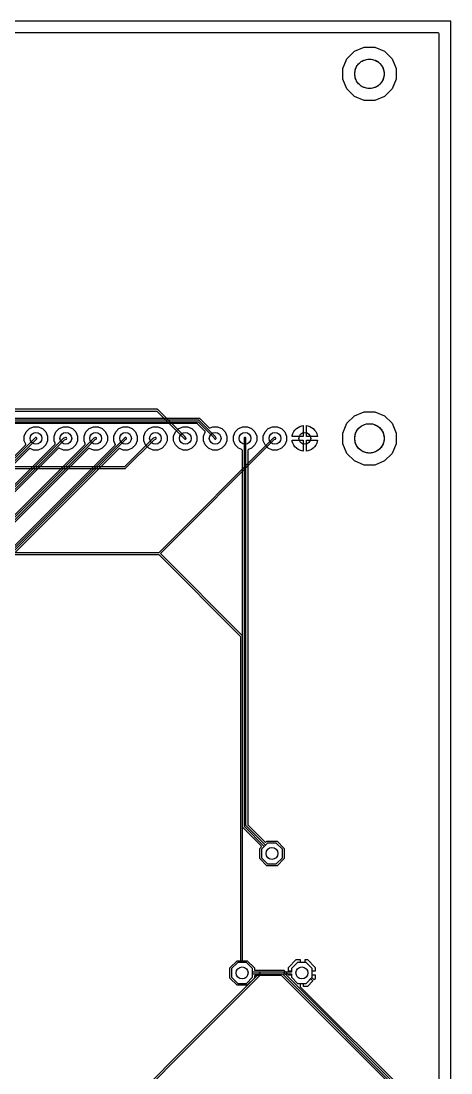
# Model space of a CAD drawing. Header units: millimetres. Extents: x -10 to 160, y 0 to 134.
# Drawn here: x 123.4 to 160, y 44.8 to 134.3 of the extents above; entities that cross this region are included whole.
import ezdxf

# ---------------------------------------------------------------- set-up
doc = ezdxf.new("R2010")
doc.units = ezdxf.units.MM

msp = doc.modelspace()

# ---------------------------------------------------------------- linework, layer by layer
at = {"layer": '16_copper'}
for points in [[(77.146, 101.117), (134.995, 101.117), (137.257, 98.855), (137.354, 98.749), (137.37, 98.735, 0.866043), (137.466, 98.851), (137.369, 98.959), (137.367, 98.96), (137.366, 98.961), (135.08, 101.247), (135.073, 101.253), (135.067, 101.258, 0.087651), (135.042, 101.268), (135.035, 101.269), (135.026, 101.27), (77.114, 101.27)], [(73.711, 88.925), (135.147, 88.925), (142.113, 81.96), (142.113, 54.229), (141.872, 54.229), (141.351, 53.708), (141.351, 52.972), (141.872, 52.451), (142.608, 52.451), (143.129, 52.972), (143.129, 53.708), (142.608, 54.229), (142.265, 54.229), (142.265, 81.991), (142.264, 82), (142.264, 82.008, 0.087654), (142.253, 82.033), (142.248, 82.038), (142.243, 82.045), (135.287, 89.002), (144.977, 98.692), (145.062, 98.731), (145.08, 98.743, 0.866045), (144.998, 98.869), (144.901, 98.824), (144.898, 98.823), (144.895, 98.822), (144.888, 98.817), (144.882, 98.813, 0.01711), (144.879, 98.809), (135.147, 89.078), (73.687, 89.078)], [(77.908, 96.241), (132.283, 96.241), (132.292, 96.242), (132.3, 96.242, 0.087654), (132.325, 96.253), (132.33, 96.258), (132.337, 96.263), (134.762, 98.688), (134.892, 98.727), (134.912, 98.736, 0.866062), (134.848, 98.873), (134.7, 98.828), (134.692, 98.825), (134.684, 98.822, 0.017404), (134.68, 98.819), (134.674, 98.814), (134.668, 98.809), (132.252, 96.393), (77.876, 96.393)], [(111.001, 20.368), (143.897, 53.264), (146.431, 53.264), (146.431, 52.972), (146.952, 52.451), (147.688, 52.451), (148.209, 52.972), (148.209, 53.708), (147.688, 54.229), (146.952, 54.229), (146.431, 53.708), (146.431, 53.416), (143.866, 53.416), (143.857, 53.415), (143.849, 53.414, 0.087654), (143.824, 53.404), (143.819, 53.399), (143.812, 53.394), (110.916, 20.498)]]:
    msp.add_lwpolyline(points, format="xyb", dxfattribs=at)
msp.add_lwpolyline([(145.669, 63.132), (145.669, 63.868), (145.148, 64.389), (144.412, 64.389), (143.891, 63.868), (143.891, 63.132), (144.412, 62.611), (145.148, 62.611)], close=True, dxfattribs=at)
at = {"layer": '1_copper'}
for points in [[(158.913, 1.017, 0.392588), (158.984, 1.092), (158.984, 133.198), (158.983, 133.203, 0.392588), (158.908, 133.274), (-9.068, 133.274), (-9.073, 133.273, 0.392588), (-9.144, 133.198), (-9.144, 1.092), (-9.143, 1.087, 0.392588), (-9.068, 1.016), (158.908, 1.016)], [(144.349, 62.459), (143.739, 63.069), (143.739, 63.931), (143.853, 64.046), (143.857, 64.051, 0.39257), (143.853, 64.154), (142.265, 65.742), (142.265, 97.77), (142.265, 97.772), (142.265, 97.773, 0.218346), (142.236, 97.83), (142.227, 97.835), (142.221, 97.839, 0.00789), (142.218, 97.84), (141.929, 97.96), (141.65, 98.239), (141.499, 98.603), (141.499, 98.997), (141.65, 99.361), (141.929, 99.64), (142.293, 99.791), (142.687, 99.791), (143.051, 99.64), (143.33, 99.361), (143.481, 98.997), (143.481, 98.603), (143.33, 98.239), (143.051, 97.96), (142.77, 97.844), (142.768, 97.843), (142.767, 97.842, 0.21835), (142.725, 97.794), (142.724, 97.783), (142.723, 97.776, 0.007886), (142.723, 97.773), (142.723, 65.963), (142.724, 65.955), (142.724, 65.946, 0.087654), (142.735, 65.922), (142.74, 65.916), (142.745, 65.909), (144.177, 64.477), (144.181, 64.474, 0.392527), (144.285, 64.477), (144.349, 64.541), (145.211, 64.541), (145.821, 63.931), (145.821, 63.069), (145.211, 62.459)], [(73.147, 39.986, 0.357805), (73.711, 40.608), (73.711, 40.615), (74.219, 40.615), (74.227, 40.616), (74.236, 40.616, 0.087654), (74.26, 40.627), (74.266, 40.632), (74.273, 40.637), (132.336, 98.701), (132.383, 98.745), (132.396, 98.762, 0.752228), (132.294, 98.867), (132.277, 98.855, 0.183633), (132.229, 98.809), (74.187, 40.767), (73.698, 40.767), (73.692, 40.801, 0.330356), (73.083, 41.3), (71.697, 41.3), (71.633, 41.294, 0.906346), (71.697, 39.98), (73.083, 39.98)], [(73.147, 47.606, 0.357805), (73.711, 48.228), (73.711, 48.235), (74.219, 48.235), (74.227, 48.236), (74.236, 48.236, 0.087654), (74.26, 48.247), (74.266, 48.252), (74.273, 48.257), (124.716, 98.701), (124.763, 98.745), (124.776, 98.762, 0.752228), (124.674, 98.867), (124.657, 98.855, 0.183633), (124.609, 98.809), (74.187, 48.387), (73.698, 48.387), (73.692, 48.421, 0.330356), (73.083, 48.92), (71.697, 48.92), (71.633, 48.914, 0.906346), (71.697, 47.6), (73.083, 47.6)], [(145.669, 63.132), (145.669, 63.868), (145.148, 64.389), (144.412, 64.389), (144.231, 64.208), (142.57, 65.868), (142.57, 98.755), (142.57, 98.758), (142.57, 98.762), (142.566, 98.807), (142.561, 98.828), (142.55, 98.847, 0.548401), (142.422, 98.835), (142.415, 98.814), (142.414, 98.793), (142.418, 98.752), (142.418, 65.837), (142.419, 65.828), (142.42, 65.82, 0.087654), (142.43, 65.795), (142.435, 65.79), (142.44, 65.783), (144.123, 64.1), (143.891, 63.868), (143.891, 63.132), (144.412, 62.611), (145.148, 62.611)]]:
    msp.add_lwpolyline(points, format="xyb", close=True, dxfattribs=at)
for points in [[(152.619, 127.534), (151.786, 127.879), (151.149, 128.516), (150.804, 129.349), (150.804, 130.251), (151.149, 131.084), (151.786, 131.721), (152.619, 132.066), (153.521, 132.066), (154.354, 131.721), (154.991, 131.084), (155.336, 130.251), (155.336, 129.349), (154.991, 128.516), (154.354, 127.879), (153.521, 127.534)], [(152.619, 96.534), (151.786, 96.879), (151.149, 97.516), (150.804, 98.349), (150.804, 99.251), (151.149, 100.084), (151.786, 100.721), (152.619, 101.066), (153.521, 101.066), (154.354, 100.721), (154.991, 100.084), (155.336, 99.251), (155.336, 98.349), (154.991, 97.516), (154.354, 96.879), (153.521, 96.534)], [(134.673, 97.809), (134.309, 97.96), (134.03, 98.239), (133.879, 98.603), (133.879, 98.997), (134.03, 99.361), (134.309, 99.64), (134.673, 99.791), (135.067, 99.791), (135.431, 99.64), (135.71, 99.361), (135.861, 98.997), (135.861, 98.603), (135.71, 98.239), (135.431, 97.96), (135.067, 97.809)], [(137.213, 97.809), (136.849, 97.96), (136.57, 98.239), (136.419, 98.603), (136.419, 98.997), (136.57, 99.361), (136.849, 99.64), (137.213, 99.791), (137.607, 99.791), (137.971, 99.64), (138.25, 99.361), (138.401, 98.997), (138.401, 98.603), (138.25, 98.239), (137.971, 97.96), (137.607, 97.809)], [(144.833, 97.809), (144.469, 97.96), (144.19, 98.239), (144.039, 98.603), (144.039, 98.997), (144.19, 99.361), (144.469, 99.64), (144.833, 99.791), (145.227, 99.791), (145.591, 99.64), (145.87, 99.361), (146.021, 98.997), (146.021, 98.603), (145.87, 98.239), (145.591, 97.96), (145.227, 97.809)], [(146.488, 98.952), (146.505, 99.056), (146.558, 99.219), (146.636, 99.372), (146.737, 99.512), (146.858, 99.633), (146.998, 99.734), (147.151, 99.812), (147.314, 99.865), (147.418, 99.882), (147.418, 98.952)], [(147.722, 98.952), (147.722, 99.882), (147.826, 99.865), (147.989, 99.812), (148.142, 99.734), (148.282, 99.633), (148.403, 99.512), (148.504, 99.372), (148.582, 99.219), (148.635, 99.056), (148.652, 98.952)], [(147.314, 97.735), (147.151, 97.788), (146.998, 97.866), (146.858, 97.967), (146.737, 98.088), (146.636, 98.228), (146.558, 98.381), (146.505, 98.544), (146.488, 98.648), (147.418, 98.648), (147.418, 97.718)], [(147.722, 98.648), (148.652, 98.648), (148.635, 98.544), (148.582, 98.381), (148.504, 98.228), (148.403, 98.088), (148.282, 97.967), (148.142, 97.866), (147.989, 97.788), (147.826, 97.735), (147.722, 97.718)], [(146.177, 53.492), (146.177, 53.813), (146.847, 54.483), (147.168, 54.483), (147.168, 54.229), (146.952, 54.229), (146.431, 53.708), (146.431, 53.492)], [(148.209, 53.492), (148.209, 53.708), (147.688, 54.229), (147.599, 54.229), (147.599, 54.483), (147.793, 54.483), (148.463, 53.813), (148.463, 53.492)], [(147.472, 52.197), (147.472, 52.451), (147.688, 52.451), (148.073, 52.835), (148.252, 52.656), (147.793, 52.197)], [(148.18, 52.943), (148.209, 52.972), (148.209, 53.188), (148.463, 53.188), (148.463, 52.867), (148.36, 52.763)]]:
    msp.add_lwpolyline(points, close=True, dxfattribs=at)
for points in [[(108.871, 100.508), (138.626, 100.508), (139.427, 99.707), (139.429, 99.706), (139.43, 99.704, 0.218345), (139.49, 99.685), (139.501, 99.688), (139.508, 99.689, 0.007884), (139.51, 99.69), (139.753, 99.791), (140.147, 99.791), (140.511, 99.64), (140.79, 99.361), (140.941, 98.997), (140.941, 98.603), (140.79, 98.239), (140.511, 97.96), (140.147, 97.809), (139.753, 97.809), (139.389, 97.96), (139.11, 98.239), (138.959, 98.603), (138.959, 98.997), (139.095, 99.326), (139.096, 99.327), (139.097, 99.329, 0.218355), (139.092, 99.392), (139.085, 99.4), (139.081, 99.407, 0.007882), (139.079, 99.409), (138.459, 100.028), (138.452, 100.033), (138.446, 100.039, 0.087651), (138.421, 100.049), (138.414, 100.049), (138.405, 100.051), (116.407, 100.051)], [(108.998, 100.203), (138.5, 100.203), (139.839, 98.864), (139.88, 98.77), (139.892, 98.751, 0.866045), (140.02, 98.83), (139.973, 98.938), (139.971, 98.941), (139.97, 98.945), (139.965, 98.951), (139.962, 98.957, 0.022122), (139.957, 98.961), (138.585, 100.333), (138.579, 100.338), (138.572, 100.344, 0.087651), (138.548, 100.354), (138.54, 100.354), (138.532, 100.355), (108.966, 100.355)], [(73.994, 45.971), (126.331, 98.308), (126.332, 98.309), (126.333, 98.31, 0.218345), (126.353, 98.37), (126.35, 98.381), (126.348, 98.388, 0.007894), (126.347, 98.391), (126.259, 98.603), (126.259, 98.997), (126.41, 99.361), (126.689, 99.64), (127.053, 99.791), (127.447, 99.791), (127.811, 99.64), (128.09, 99.361), (128.241, 98.997), (128.241, 98.603), (128.09, 98.239), (127.811, 97.96), (127.447, 97.809), (127.053, 97.809), (126.694, 97.958), (126.693, 97.958), (126.691, 97.959, 0.218355), (126.628, 97.954), (126.619, 97.948), (126.613, 97.943, 0.007882), (126.611, 97.941), (74.317, 45.648)], [(74.146, 40.942), (131.441, 98.236), (131.442, 98.237), (131.443, 98.238, 0.218345), (131.462, 98.299), (131.46, 98.309), (131.458, 98.317, 0.007884), (131.457, 98.319), (131.339, 98.603), (131.339, 98.997), (131.49, 99.361), (131.769, 99.64), (132.133, 99.791), (132.527, 99.791), (132.891, 99.64), (133.17, 99.361), (133.321, 98.997), (133.321, 98.603), (133.17, 98.239), (132.891, 97.96), (132.527, 97.809), (132.133, 97.809), (131.846, 97.928), (131.844, 97.929), (131.843, 97.929, 0.218355), (131.78, 97.924), (131.771, 97.918), (131.765, 97.913, 0.007882), (131.763, 97.912), (74.313, 40.462)], [(74.146, 43.533), (128.886, 98.272), (128.887, 98.273), (128.888, 98.274, 0.218345), (128.907, 98.335), (128.905, 98.345), (128.903, 98.353, 0.007884), (128.902, 98.355), (128.799, 98.603), (128.799, 98.997), (128.95, 99.361), (129.229, 99.64), (129.593, 99.791), (129.987, 99.791), (130.351, 99.64), (130.63, 99.361), (130.781, 98.997), (130.781, 98.603), (130.63, 98.239), (130.351, 97.96), (129.987, 97.809), (129.593, 97.809), (129.27, 97.943), (129.269, 97.944), (129.267, 97.944, 0.218355), (129.204, 97.939), (129.195, 97.933), (129.189, 97.928, 0.007882), (129.187, 97.927), (74.313, 43.053)], [(74.146, 48.562), (123.821, 98.236), (123.822, 98.237), (123.823, 98.238, 0.218356), (123.842, 98.299), (123.84, 98.309), (123.838, 98.317, 0.007894), (123.837, 98.319), (123.719, 98.603), (123.719, 98.997), (123.87, 99.361), (124.149, 99.64), (124.513, 99.791), (124.907, 99.791), (125.271, 99.64), (125.55, 99.361), (125.701, 98.997), (125.701, 98.603), (125.55, 98.239), (125.271, 97.96), (124.907, 97.809), (124.513, 97.809), (124.226, 97.928), (124.224, 97.929), (124.223, 97.929, 0.218355), (124.16, 97.924), (124.151, 97.918), (124.145, 97.913, 0.007882), (124.143, 97.912), (74.313, 48.082)], [(74.12, 45.666), (127.142, 98.688), (127.272, 98.727), (127.292, 98.736, 0.866062), (127.228, 98.873), (127.08, 98.828), (127.072, 98.825), (127.064, 98.822, 0.017404), (127.06, 98.819), (127.054, 98.814), (127.048, 98.809), (74.035, 45.796)], [(74.273, 43.228), (129.737, 98.692), (129.822, 98.731), (129.84, 98.743, 0.866045), (129.758, 98.869), (129.661, 98.824), (129.658, 98.823), (129.655, 98.822), (129.648, 98.817), (129.642, 98.813, 0.01711), (129.639, 98.809), (74.187, 43.358)], [(155.769, 42.942), (145.622, 53.089), (145.615, 53.094), (145.609, 53.1, 0.087651), (145.584, 53.11), (145.577, 53.11), (145.568, 53.111), (143.358, 53.111), (143.352, 53.111, 0.392588), (143.281, 53.035), (143.281, 52.909), (142.671, 52.299), (141.809, 52.299), (141.199, 52.909), (141.199, 53.771), (141.809, 54.381), (142.671, 54.381), (143.281, 53.771), (143.281, 53.645), (143.282, 53.639, 0.392588), (143.358, 53.569), (145.789, 53.569), (146.148, 53.21), (146.155, 53.205), (146.161, 53.199, 0.087651), (146.186, 53.189), (146.193, 53.189), (146.202, 53.188), (146.431, 53.188), (146.431, 52.972), (146.952, 52.451), (147.168, 52.451), (147.168, 52.222), (147.168, 52.216), (147.168, 52.211), (147.169, 52.209), (147.169, 52.205, 0.01577), (147.171, 52.2), (147.174, 52.194), (147.175, 52.19), (147.176, 52.189), (147.177, 52.184, 0.015774), (147.18, 52.18), (147.185, 52.175), (147.186, 52.173), (147.187, 52.172), (147.187, 52.172), (147.19, 52.168), (156.523, 42.835)], [(156.51, 42.632), (145.748, 53.394), (145.741, 53.399), (145.735, 53.404, 0.087651), (145.71, 53.414), (145.703, 53.415), (145.694, 53.416), (143.129, 53.416), (143.129, 53.708), (142.608, 54.229), (141.872, 54.229), (141.351, 53.708), (141.351, 52.972), (141.872, 52.451), (142.608, 52.451), (143.129, 52.972), (143.129, 53.264), (145.663, 53.264), (156.51, 42.417)]]:
    msp.add_lwpolyline(points, format="xyb", dxfattribs=at)
at = {"layer": 'drills_NPTH'}
for centre in [(153.07, 129.8), (153.07, 98.8)]:
    msp.add_circle(centre, 1.25, dxfattribs=at)
at = {"layer": 'drills_PTH'}
for centre, radius in [((124.71, 98.8), 0.5), ((127.25, 98.8), 0.5), ((129.79, 98.8), 0.5), ((132.33, 98.8), 0.5), ((134.87, 98.8), 0.5), ((137.41, 98.8), 0.5), ((139.95, 98.8), 0.5), ((142.49, 98.8), 0.5), ((145.03, 98.8), 0.5), ((147.57, 98.8), 0.5), ((144.78, 63.5), 0.508), ((142.24, 53.34), 0.508), ((147.32, 53.34), 0.508)]:
    msp.add_circle(centre, radius, dxfattribs=at)
at = {"layer": 'holes'}
for points in [[(151.82, 129.849), (151.828, 129.947), (151.843, 130.044), (151.866, 130.14), (151.896, 130.233), (151.934, 130.324), (151.979, 130.411), (152.03, 130.495), (152.088, 130.574), (152.151, 130.649), (152.221, 130.719), (152.296, 130.782), (152.375, 130.84), (152.459, 130.891), (152.546, 130.936), (152.637, 130.974), (152.73, 131.004), (152.826, 131.027), (152.923, 131.042), (153.021, 131.05), (153.119, 131.05), (153.217, 131.042), (153.314, 131.027), (153.41, 131.004), (153.503, 130.974), (153.594, 130.936), (153.681, 130.891), (153.765, 130.84), (153.844, 130.782), (153.919, 130.719), (153.989, 130.649), (154.052, 130.574), (154.11, 130.495), (154.161, 130.411), (154.206, 130.324), (154.244, 130.233), (154.274, 130.14), (154.297, 130.044), (154.312, 129.947), (154.32, 129.849), (154.32, 129.751), (154.312, 129.653), (154.297, 129.556), (154.274, 129.46), (154.244, 129.367), (154.206, 129.276), (154.161, 129.189), (154.11, 129.105), (154.052, 129.026), (153.989, 128.951), (153.919, 128.881), (153.844, 128.818), (153.765, 128.76), (153.681, 128.709), (153.594, 128.664), (153.503, 128.626), (153.41, 128.596), (153.314, 128.573), (153.217, 128.558), (153.119, 128.55), (153.021, 128.55), (152.923, 128.558), (152.826, 128.573), (152.73, 128.596), (152.637, 128.626), (152.546, 128.664), (152.459, 128.709), (152.375, 128.76), (152.296, 128.818), (152.221, 128.881), (152.151, 128.951), (152.088, 129.026), (152.03, 129.105), (151.979, 129.189), (151.934, 129.276), (151.896, 129.367), (151.866, 129.46), (151.843, 129.556), (151.828, 129.653), (151.82, 129.751), (151.82, 129.849)], [(151.82, 98.849), (151.828, 98.947), (151.843, 99.044), (151.866, 99.14), (151.896, 99.233), (151.934, 99.324), (151.979, 99.411), (152.03, 99.495), (152.088, 99.574), (152.151, 99.649), (152.221, 99.719), (152.296, 99.782), (152.375, 99.84), (152.459, 99.891), (152.546, 99.936), (152.637, 99.974), (152.73, 100.004), (152.826, 100.027), (152.923, 100.042), (153.021, 100.05), (153.119, 100.05), (153.217, 100.042), (153.314, 100.027), (153.41, 100.004), (153.503, 99.974), (153.594, 99.936), (153.681, 99.891), (153.765, 99.84), (153.844, 99.782), (153.919, 99.719), (153.989, 99.649), (154.052, 99.574), (154.11, 99.495), (154.161, 99.411), (154.206, 99.324), (154.244, 99.233), (154.274, 99.14), (154.297, 99.044), (154.312, 98.947), (154.32, 98.849), (154.32, 98.751), (154.312, 98.653), (154.297, 98.556), (154.274, 98.46), (154.244, 98.367), (154.206, 98.276), (154.161, 98.189), (154.11, 98.105), (154.052, 98.026), (153.989, 97.951), (153.919, 97.881), (153.844, 97.818), (153.765, 97.76), (153.681, 97.709), (153.594, 97.664), (153.503, 97.626), (153.41, 97.596), (153.314, 97.573), (153.217, 97.558), (153.119, 97.55), (153.021, 97.55), (152.923, 97.558), (152.826, 97.573), (152.73, 97.596), (152.637, 97.626), (152.546, 97.664), (152.459, 97.709), (152.375, 97.76), (152.296, 97.818), (152.221, 97.881), (152.151, 97.951), (152.088, 98.026), (152.03, 98.105), (151.979, 98.189), (151.934, 98.276), (151.896, 98.367), (151.866, 98.46), (151.843, 98.556), (151.828, 98.653), (151.82, 98.751), (151.82, 98.849)]]:
    msp.add_lwpolyline(points, close=True, dxfattribs=at)
at = {"layer": 'outline'}
msp.add_lwpolyline([(-10.16, 0), (160, 0), (160, 134.29), (-10.16, 134.29), (-10.16, 0)], close=True, dxfattribs=at)

doc.saveas('drawing.dxf')
